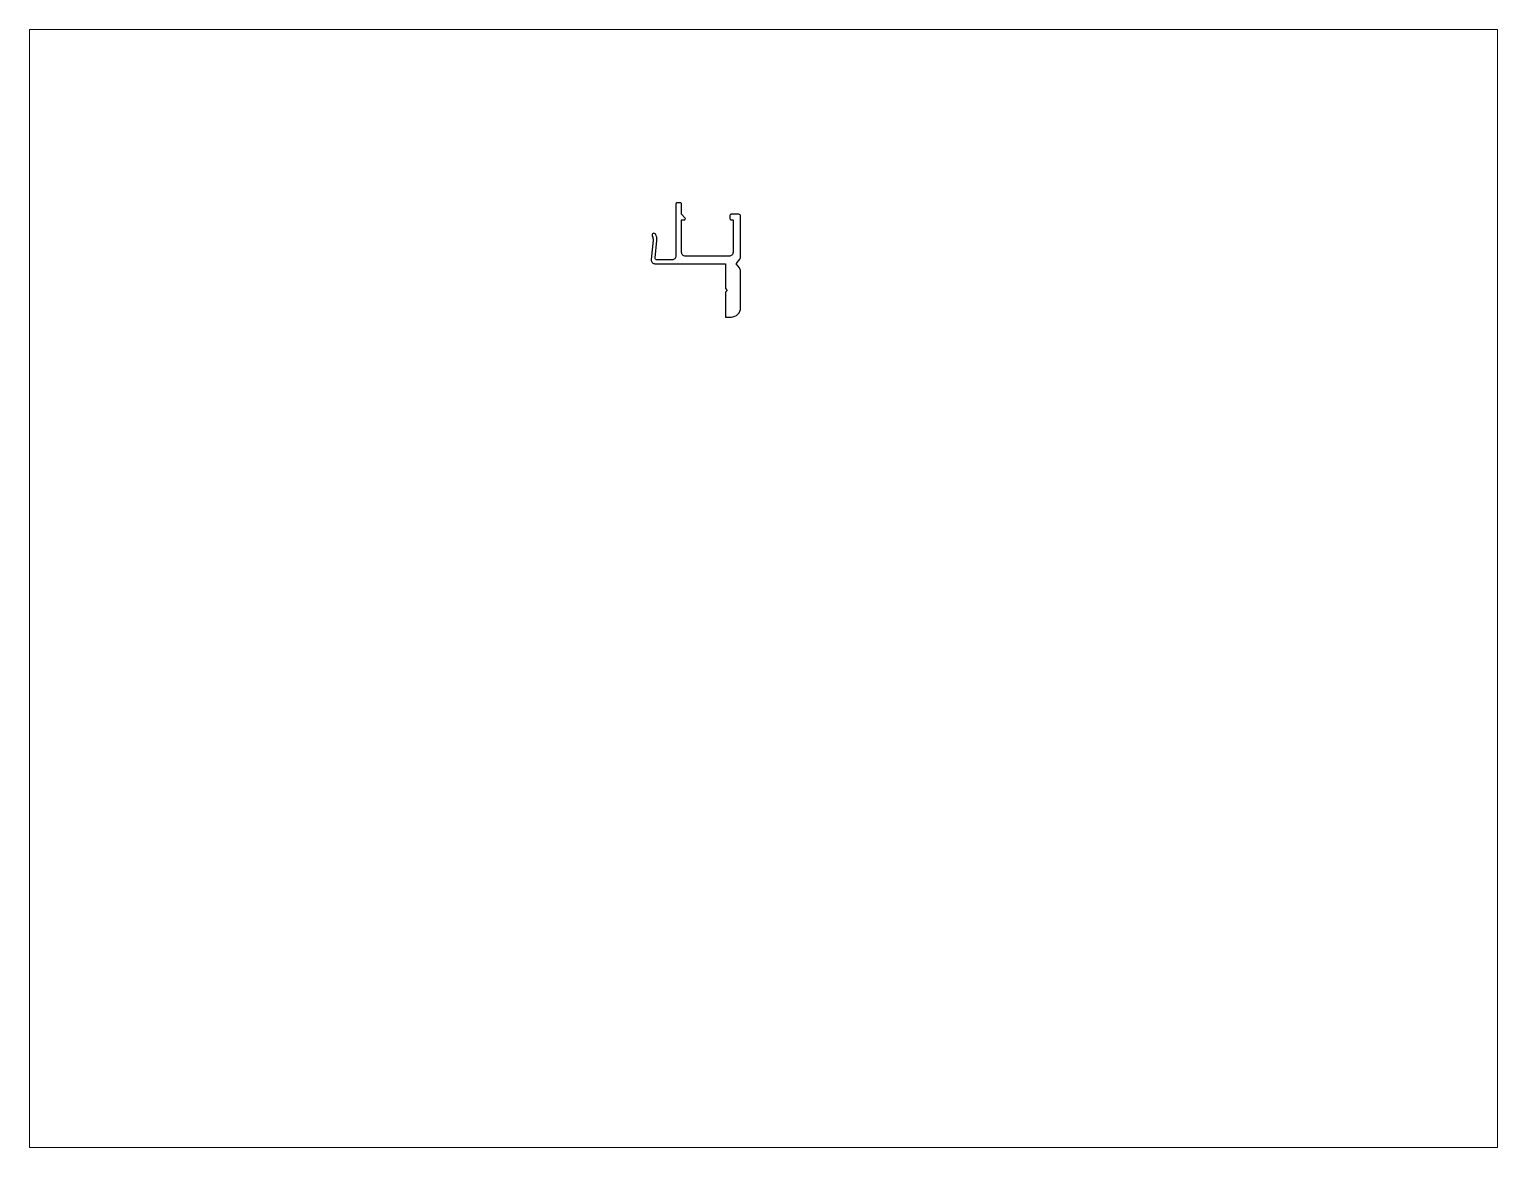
# Paper-space layout 'Layout1' of a CAD drawing. Extents: x 27 to 240, y 20 to 183.
# The model-space entities are those that its viewports show. They can reach past a viewport. Long polylines and large blocks are cut down to what shows.
import ezdxf

# ---------------------------------------------------------------- set-up
doc = ezdxf.new("R2010")
doc.units = 0
doc.header["$LTSCALE"] = 15
doc.layers.get('0').update_dxf_attribs({"linetype": 'CONTINUOUS'})

msp = doc.modelspace()

# ---------------------------------------------------------------- linework, layer by layer
msp.add_lwpolyline([(184.5, 228.15, 0.414214), (184, 228.65), (182, 228.65, 0.414214), (181.7, 228.35), (181.7, 227.45, 0.414214), (182, 227.15), (182.5, 227.15), (182.5, 218.65, -0.414214), (181.5, 217.65), (170, 217.65, -0.414214), (169, 218.65), (169, 227.15), (169.7, 227.15, 0.653929), (169.92, 227.65), (169, 228.65), (169, 231.35, 0.414214), (168.7, 231.65), (167.8, 231.65, 0.414214), (167.5, 231.35), (167.5, 217.65, -0.414214), (166.5, 216.65), (162.55, 216.65, -0.442208), (162.05, 217.2), (162.49, 221.78, 0.137265), (162.2, 223.37, 1), (161.3, 222.93, -0.137265), (161.49, 221.87), (161.01, 216.74, 0.442208), (162, 215.65), (180.5, 215.65), (180.5, 209.15), (181, 208.65), (180.5, 208.15), (180.5, 201.65), (182, 201.65, 0.414214), (184.5, 204.15), (184.5, 213.62, 0.170304), (184.17, 214.56), (183.3, 215.65), (184.28, 216.87, 0.170304), (184.5, 217.5)], format="xyb", close=True)

psp = doc.layouts.get("Layout1")

# ---------------------------------------------------------------- viewports
at = {"layer": '0', "color": 0, "linetype": 'BYBLOCK', "ltscale": 0.05}
psp.add_viewport(center=(133.35, 101.6), size=(213.36, 162.56), view_center_point=(190.51, 130.3), view_height=293.8955, dxfattribs=at)

doc.saveas('drawing.dxf')
